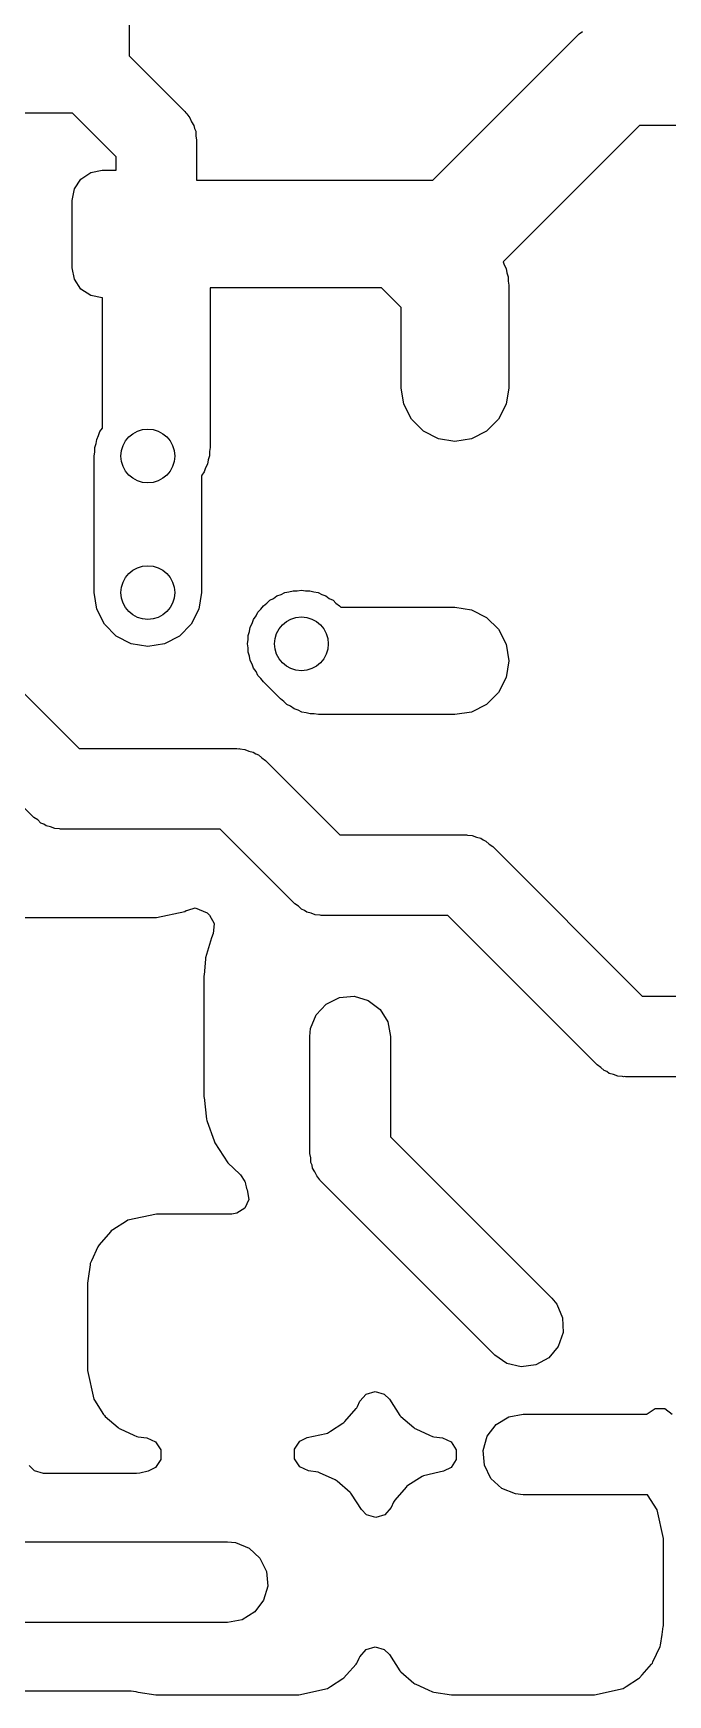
# Model space of a CAD drawing. Extents: x 0.02 to 3.58, y -2.35 to 1.97.
# Drawn here: x 2.5014 to 2.6874, y 0.4472 to 0.9338 of the extents above; entities that cross this region are included whole.
import ezdxf

# ---------------------------------------------------------------- set-up
doc = ezdxf.new("R2010")
doc.units = 0
doc.header["$MEASUREMENT"] = 0
doc.layers.add('BLACK', color=7, linetype='CONTINUOUS')

msp = doc.modelspace()

# ---------------------------------------------------------------- linework, layer by layer
at = {"layer": 'BLACK', "linetype": 'CONTINUOUS'}
for p, q in [((2.52953, 0.952362), (2.52953, 0.927176)), ((2.66136, 0.933636), (2.66237, 0.934364)), ((2.61848, 0.890748), (2.66136, 0.933636)), ((2.52953, 0.927176), (2.54585, 0.910852)), ((2.51292, 0.910374), (2.26781, 0.910374)), ((2.52569, 0.897608), (2.51292, 0.910374)), ((2.54585, 0.910852), (2.5461, 0.910544)), ((2.5461, 0.910544), (2.54625, 0.910434)), ((2.54625, 0.910434), (2.54641, 0.910167)), ((2.54641, 0.910167), (2.54731, 0.90907)), ((2.54731, 0.90907), (2.54783, 0.907867)), ((2.54783, 0.907867), (2.54852, 0.906752)), ((2.54852, 0.906752), (2.54868, 0.905896)), ((2.54868, 0.905896), (2.54902, 0.905097)), ((2.54902, 0.905097), (2.54907, 0.903788)), ((2.67902, 0.906752), (2.63913, 0.866856)), ((2.84508, 0.906752), (2.67902, 0.906752)), ((2.54907, 0.903788), (2.54931, 0.9025)), ((2.54931, 0.9025), (2.54931, 0.890748)), ((2.52569, 0.893701), (2.52569, 0.897608)), ((2.51347, 0.888232), (2.51539, 0.891106)), ((2.51539, 0.891106), (2.51826, 0.893026)), ((2.51826, 0.893026), (2.52165, 0.893701)), ((2.52165, 0.893701), (2.52569, 0.893701)), ((2.54931, 0.890748), (2.61848, 0.890748)), ((2.5128, 0.884843), (2.51347, 0.888232)), ((2.5128, 0.865157), (2.5128, 0.884843)), ((2.63913, 0.866856), (2.63941, 0.865971)), ((2.51347, 0.861768), (2.5128, 0.865157)), ((2.51539, 0.858894), (2.51347, 0.861768)), ((2.63941, 0.865971), (2.63998, 0.864866)), ((2.63998, 0.864866), (2.64017, 0.863642)), ((2.64017, 0.863642), (2.64055, 0.862464)), ((2.64055, 0.862464), (2.64055, 0.861224)), ((2.51826, 0.856974), (2.51539, 0.858894)), ((2.52165, 0.856299), (2.51826, 0.856974)), ((2.60348, 0.859252), (2.55325, 0.859252)), ((2.55325, 0.859252), (2.55325, 0.8125)), ((2.60925, 0.853477), (2.60348, 0.859252)), ((2.64055, 0.861224), (2.64075, 0.86)), ((2.64075, 0.86), (2.64075, 0.83)), ((2.52175, 0.856299), (2.52165, 0.856299)), ((2.52175, 0.81826), (2.52175, 0.856299)), ((2.60925, 0.83), (2.60925, 0.853477)), ((2.61002, 0.825134), (2.60925, 0.83)), ((2.64075, 0.83), (2.63998, 0.825134)), ((2.61226, 0.820744), (2.61002, 0.825134)), ((2.63998, 0.825134), (2.63774, 0.820744)), ((2.52097, 0.817149), (2.5217, 0.818152)), ((2.5217, 0.818152), (2.52175, 0.81826)), ((2.61574, 0.81726), (2.61226, 0.820744)), ((2.63774, 0.820744), (2.63426, 0.81726)), ((2.51945, 0.812464), (2.51983, 0.813642)), ((2.51983, 0.813642), (2.52002, 0.814866)), ((2.52002, 0.814866), (2.52059, 0.815971)), ((2.52059, 0.815971), (2.52097, 0.817149)), ((2.62013, 0.815023), (2.61574, 0.81726)), ((2.625, 0.814252), (2.62013, 0.815023)), ((2.62987, 0.815023), (2.625, 0.814252)), ((2.63426, 0.81726), (2.62987, 0.815023)), ((2.51925, 0.81), (2.51945, 0.811224)), ((2.51925, 0.77), (2.51925, 0.81)), ((2.51945, 0.811224), (2.51945, 0.812464)), ((2.55267, 0.808858), (2.55248, 0.807634)), ((2.55305, 0.810036), (2.55267, 0.808858)), ((2.55325, 0.8125), (2.55305, 0.811276)), ((2.55305, 0.811276), (2.55305, 0.810036)), ((2.5508, 0.804348), (2.55075, 0.80424)), ((2.55075, 0.80424), (2.55075, 0.77)), ((2.55153, 0.805351), (2.5508, 0.804348)), ((2.55191, 0.806529), (2.55153, 0.805351)), ((2.55248, 0.807634), (2.55191, 0.806529)), ((2.52002, 0.765134), (2.51925, 0.77)), ((2.55075, 0.77), (2.54998, 0.765134)), ((2.57185, 0.768303), (2.57285, 0.769032)), ((2.57285, 0.769032), (2.57403, 0.769415)), ((2.57403, 0.769415), (2.57513, 0.769977)), ((2.57513, 0.769977), (2.57636, 0.770171)), ((2.57636, 0.770171), (2.57754, 0.770554)), ((2.57754, 0.770554), (2.57878, 0.770554)), ((2.57878, 0.770554), (2.58, 0.770748)), ((2.58, 0.770748), (2.58122, 0.770554)), ((2.58122, 0.770554), (2.58246, 0.770554)), ((2.58246, 0.770554), (2.58364, 0.770171)), ((2.58364, 0.770171), (2.58487, 0.769977)), ((2.58487, 0.769977), (2.58597, 0.769415)), ((2.58597, 0.769415), (2.58715, 0.769032)), ((2.58715, 0.769032), (2.58815, 0.768303)), ((2.52226, 0.760744), (2.52002, 0.765134)), ((2.54998, 0.765134), (2.54774, 0.760744)), ((2.5667, 0.763152), (2.56726, 0.764256)), ((2.56726, 0.764256), (2.56814, 0.765133)), ((2.56814, 0.765133), (2.56886, 0.766136)), ((2.56886, 0.766136), (2.56987, 0.766864)), ((2.56987, 0.766864), (2.57074, 0.76774)), ((2.57074, 0.76774), (2.57185, 0.768303)), ((2.58815, 0.768303), (2.58926, 0.76774)), ((2.58926, 0.76774), (2.59013, 0.766864)), ((2.59013, 0.766864), (2.59114, 0.766136)), ((2.59114, 0.766136), (2.59152, 0.765748)), ((2.59152, 0.765748), (2.625, 0.765748)), ((2.625, 0.765748), (2.62987, 0.764977)), ((2.62987, 0.764977), (2.63426, 0.76274)), ((2.52574, 0.75726), (2.52226, 0.760744)), ((2.54774, 0.760744), (2.54426, 0.75726)), ((2.56483, 0.758642), (2.56502, 0.759866)), ((2.56502, 0.759866), (2.56559, 0.760971)), ((2.56559, 0.760971), (2.56597, 0.762149)), ((2.56597, 0.762149), (2.5667, 0.763152)), ((2.63426, 0.76274), (2.63774, 0.759256)), ((2.63774, 0.759256), (2.63998, 0.754866)), ((2.48217, 0.757038), (2.51489, 0.724311)), ((2.53013, 0.755023), (2.52574, 0.75726)), ((2.535, 0.754252), (2.53013, 0.755023)), ((2.53987, 0.755023), (2.535, 0.754252)), ((2.54426, 0.75726), (2.53987, 0.755023)), ((2.56425, 0.755), (2.56445, 0.756224)), ((2.56445, 0.753776), (2.56425, 0.755)), ((2.56445, 0.757464), (2.56483, 0.758642)), ((2.56445, 0.756224), (2.56445, 0.757464)), ((2.63998, 0.754866), (2.64075, 0.75)), ((2.56445, 0.752536), (2.56445, 0.753776)), ((2.56483, 0.751358), (2.56445, 0.752536)), ((2.56502, 0.750134), (2.56483, 0.751358)), ((2.56559, 0.749029), (2.56502, 0.750134)), ((2.64075, 0.75), (2.63998, 0.745134)), ((2.56597, 0.747851), (2.56559, 0.749029)), ((2.5667, 0.746848), (2.56597, 0.747851)), ((2.56726, 0.745744), (2.5667, 0.746848)), ((2.56814, 0.744867), (2.56726, 0.745744)), ((2.56886, 0.743864), (2.56814, 0.744867)), ((2.63998, 0.745134), (2.63774, 0.740744)), ((2.50165, 0.704148), (2.462, 0.743794)), ((2.57386, 0.738864), (2.56886, 0.743864)), ((2.63774, 0.740744), (2.63426, 0.73726)), ((2.57487, 0.738136), (2.57386, 0.738864)), ((2.57574, 0.73726), (2.57487, 0.738136)), ((2.57685, 0.736697), (2.57574, 0.73726)), ((2.57785, 0.735968), (2.57685, 0.736697)), ((2.57903, 0.735585), (2.57785, 0.735968)), ((2.58013, 0.735023), (2.57903, 0.735585)), ((2.58136, 0.734829), (2.58013, 0.735023)), ((2.58254, 0.734446), (2.58136, 0.734829)), ((2.62987, 0.735023), (2.625, 0.734252)), ((2.63426, 0.73726), (2.62987, 0.735023)), ((2.58378, 0.734446), (2.58254, 0.734446)), ((2.585, 0.734252), (2.58378, 0.734446)), ((2.625, 0.734252), (2.585, 0.734252)), ((2.51489, 0.724311), (2.56112, 0.724311)), ((2.56112, 0.724311), (2.56152, 0.724272)), ((2.56152, 0.724272), (2.5617, 0.724297)), ((2.5617, 0.724297), (2.562, 0.724225)), ((2.562, 0.724225), (2.56342, 0.724086)), ((2.56342, 0.724086), (2.56463, 0.723601)), ((2.56463, 0.723601), (2.56591, 0.723298)), ((2.56591, 0.723298), (2.56662, 0.722806)), ((2.56662, 0.722806), (2.56743, 0.722483)), ((2.56743, 0.722483), (2.56839, 0.721593)), ((2.56839, 0.721593), (2.56947, 0.720852)), ((2.56947, 0.720852), (2.59127, 0.699056)), ((2.50273, 0.703407), (2.50165, 0.704148)), ((2.50369, 0.702517), (2.50273, 0.703407)), ((2.5045, 0.702194), (2.50369, 0.702517)), ((2.50521, 0.701702), (2.5045, 0.702194)), ((2.50649, 0.701399), (2.50521, 0.701702)), ((2.50771, 0.700914), (2.50649, 0.701399)), ((2.50912, 0.700775), (2.50771, 0.700914)), ((2.50942, 0.700703), (2.50912, 0.700775)), ((2.5096, 0.700728), (2.50942, 0.700703)), ((2.51, 0.700689), (2.5096, 0.700728)), ((2.55623, 0.700689), (2.51, 0.700689)), ((2.57803, 0.678893), (2.55623, 0.700689)), ((2.59127, 0.699056), (2.62776, 0.699056)), ((2.62776, 0.699056), (2.62815, 0.699017)), ((2.62815, 0.699017), (2.62833, 0.699041)), ((2.62833, 0.699041), (2.62864, 0.698969)), ((2.62864, 0.698969), (2.63005, 0.698831)), ((2.63005, 0.698831), (2.63127, 0.698345)), ((2.63127, 0.698345), (2.63254, 0.698043)), ((2.63254, 0.698043), (2.63326, 0.69755)), ((2.63326, 0.69755), (2.63407, 0.697228)), ((2.63407, 0.697228), (2.63503, 0.696337)), ((2.63503, 0.696337), (2.63611, 0.695596)), ((2.63611, 0.695596), (2.67989, 0.651811)), ((2.5375, 0.674803), (2.54589, 0.676628)), ((2.54589, 0.676628), (2.54626, 0.676868)), ((2.54626, 0.676868), (2.54667, 0.677038)), ((2.54667, 0.677038), (2.5467, 0.676985)), ((2.5467, 0.676985), (2.54892, 0.677636)), ((2.54892, 0.677636), (2.55242, 0.676184)), ((2.57911, 0.678152), (2.57803, 0.678893)), ((2.58007, 0.677261), (2.57911, 0.678152)), ((2.58087, 0.676939), (2.58007, 0.677261)), ((2.58159, 0.676446), (2.58087, 0.676939)), ((2.58287, 0.676144), (2.58159, 0.676446)), ((2.48383, 0.674803), (2.5375, 0.674803)), ((2.55242, 0.676184), (2.55309, 0.675517)), ((2.55309, 0.675517), (2.55443, 0.673064)), ((2.55443, 0.673064), (2.55413, 0.670031)), ((2.58408, 0.675658), (2.58287, 0.676144)), ((2.5855, 0.67552), (2.58408, 0.675658)), ((2.5858, 0.675448), (2.5855, 0.67552)), ((2.58598, 0.675472), (2.5858, 0.675448)), ((2.58638, 0.675433), (2.58598, 0.675472)), ((2.62286, 0.675433), (2.58638, 0.675433)), ((2.66665, 0.631648), (2.62286, 0.675433)), ((2.55369, 0.668852), (2.55193, 0.663036)), ((2.55386, 0.669419), (2.55369, 0.668852)), ((2.55395, 0.669695), (2.55386, 0.669419)), ((2.55386, 0.669419), (2.55386, 0.669419)), ((2.55409, 0.669944), (2.55395, 0.669695)), ((2.55413, 0.670031), (2.55409, 0.669944)), ((2.55191, 0.662783), (2.55147, 0.657911)), ((2.55193, 0.663036), (2.55191, 0.662783)), ((2.55191, 0.662783), (2.55191, 0.662783)), ((2.55147, 0.657911), (2.55146, 0.657717)), ((2.55146, 0.657717), (2.55146, 0.622284)), ((2.58431, 0.646311), (2.58725, 0.649482)), ((2.58725, 0.649482), (2.59113, 0.651381)), ((2.59113, 0.651381), (2.59544, 0.651755)), ((2.59544, 0.651755), (2.5996, 0.650552)), ((2.5996, 0.650552), (2.60304, 0.647934)), ((2.60304, 0.647934), (2.60531, 0.644252)), ((2.67989, 0.651811), (2.7475, 0.651811)), ((2.58271, 0.642294), (2.58431, 0.646311)), ((2.60531, 0.644252), (2.6061, 0.64)), ((2.58248, 0.64), (2.58271, 0.642294)), ((2.58248, 0.605709), (2.58248, 0.64)), ((2.6061, 0.64), (2.6061, 0.610601)), ((2.66773, 0.630907), (2.66665, 0.631648)), ((2.66869, 0.630017), (2.66773, 0.630907)), ((2.6695, 0.629694), (2.66869, 0.630017)), ((2.67021, 0.629202), (2.6695, 0.629694)), ((2.67149, 0.628899), (2.67021, 0.629202)), ((2.67271, 0.628414), (2.67149, 0.628899)), ((2.67412, 0.628275), (2.67271, 0.628414)), ((2.67442, 0.628203), (2.67412, 0.628275)), ((2.6746, 0.628228), (2.67442, 0.628203)), ((2.675, 0.628189), (2.6746, 0.628228)), ((2.73569, 0.628189), (2.675, 0.628189)), ((2.55146, 0.622284), (2.55147, 0.62214)), ((2.55147, 0.62214), (2.55147, 0.62214)), ((2.55147, 0.62214), (2.55222, 0.615738)), ((2.55222, 0.615738), (2.55226, 0.615373)), ((2.55226, 0.615373), (2.55236, 0.615102)), ((2.55236, 0.615102), (2.55441, 0.60946)), ((2.55441, 0.60946), (2.55464, 0.608833)), ((2.55464, 0.608833), (2.55845, 0.603015)), ((2.6061, 0.610601), (2.65335, 0.563352)), ((2.58272, 0.604421), (2.58248, 0.605709)), ((2.58277, 0.603112), (2.58272, 0.604421)), ((2.55845, 0.603015), (2.562, 0.599652)), ((2.562, 0.599652), (2.56216, 0.599496)), ((2.56216, 0.599496), (2.56344, 0.597527)), ((2.58311, 0.602312), (2.58277, 0.603112)), ((2.58327, 0.601457), (2.58311, 0.602312)), ((2.58396, 0.600342), (2.58327, 0.601457)), ((2.58448, 0.599138), (2.58396, 0.600342)), ((2.58538, 0.598042), (2.58448, 0.599138)), ((2.56344, 0.597527), (2.56349, 0.597367)), ((2.56349, 0.597367), (2.56366, 0.596784)), ((2.56366, 0.596784), (2.56383, 0.595977)), ((2.56383, 0.595977), (2.56394, 0.595493)), ((2.56394, 0.595493), (2.56405, 0.595242)), ((2.56405, 0.595242), (2.56414, 0.595049)), ((2.56414, 0.595049), (2.56456, 0.592286)), ((2.58554, 0.597775), (2.58538, 0.598042)), ((2.58569, 0.597664), (2.58554, 0.597775)), ((2.58594, 0.597357), (2.58569, 0.597664)), ((2.63665, 0.546648), (2.58594, 0.597357)), ((2.56342, 0.589734), (2.56108, 0.588204)), ((2.56456, 0.592286), (2.56342, 0.589734)), ((2.52876, 0.585927), (2.52479, 0.58338)), ((2.52913, 0.586167), (2.52876, 0.585927)), ((2.52876, 0.585927), (2.52876, 0.585927)), ((2.53752, 0.587992), (2.52913, 0.586167)), ((2.55965, 0.587992), (2.53752, 0.587992)), ((2.56108, 0.588204), (2.55965, 0.587992)), ((2.52406, 0.582791), (2.52076, 0.578983)), ((2.52429, 0.583059), (2.52406, 0.582791)), ((2.52406, 0.582791), (2.52406, 0.582791)), ((2.52479, 0.58338), (2.52429, 0.583059)), ((2.51853, 0.574333), (2.51814, 0.573485)), ((2.52038, 0.578392), (2.51853, 0.574333)), ((2.52053, 0.578715), (2.52038, 0.578392)), ((2.52038, 0.578392), (2.52038, 0.578392)), ((2.52076, 0.578983), (2.52053, 0.578715)), ((2.52076, 0.578983), (2.52076, 0.578983)), ((2.51809, 0.573134), (2.51751, 0.569098)), ((2.51814, 0.573485), (2.51809, 0.573134)), ((2.51751, 0.569098), (2.51732, 0.567795)), ((2.51732, 0.567795), (2.51732, 0.542205)), ((2.65335, 0.563352), (2.65481, 0.56157)), ((2.65481, 0.56157), (2.65652, 0.557597)), ((2.65652, 0.557597), (2.65668, 0.553275)), ((2.65668, 0.553275), (2.65528, 0.549184)), ((2.64021, 0.544202), (2.63665, 0.546648)), ((2.6525, 0.545873), (2.64871, 0.543786)), ((2.65528, 0.549184), (2.6525, 0.545873)), ((2.51732, 0.542205), (2.51915, 0.533815)), ((2.64442, 0.543203), (2.64021, 0.544202)), ((2.64871, 0.543786), (2.64442, 0.543203)), ((2.59893, 0.535272), (2.60161, 0.536059)), ((2.60161, 0.536059), (2.60429, 0.535272)), ((2.51915, 0.533815), (2.51939, 0.533441)), ((2.51939, 0.533441), (2.51939, 0.533441)), ((2.51939, 0.533441), (2.52206, 0.529277)), ((2.59271, 0.527209), (2.59601, 0.531017)), ((2.59601, 0.531017), (2.59624, 0.531285)), ((2.59601, 0.531017), (2.59601, 0.531017)), ((2.59624, 0.531285), (2.59639, 0.531608)), ((2.59639, 0.531608), (2.5971, 0.533159)), ((2.59639, 0.531608), (2.59639, 0.531608)), ((2.5971, 0.533159), (2.59893, 0.535272)), ((2.60429, 0.535272), (2.60578, 0.533781)), ((2.60578, 0.533781), (2.60887, 0.528979)), ((2.68132, 0.529507), (2.68367, 0.531018)), ((2.68367, 0.531018), (2.68646, 0.531018)), ((2.68646, 0.531018), (2.68861, 0.529409)), ((2.52206, 0.529277), (2.52226, 0.528979)), ((2.52226, 0.528979), (2.52252, 0.528746)), ((2.52252, 0.528746), (2.52252, 0.528746)), ((2.52252, 0.528746), (2.52633, 0.525446)), ((2.58849, 0.524379), (2.59218, 0.526749)), ((2.59218, 0.526749), (2.59248, 0.526941)), ((2.59218, 0.526749), (2.59218, 0.526749)), ((2.59248, 0.526941), (2.59271, 0.527209)), ((2.60887, 0.528979), (2.60914, 0.528746)), ((2.60914, 0.528746), (2.60914, 0.528746)), ((2.60914, 0.528746), (2.61295, 0.525446)), ((2.63445, 0.522905), (2.63707, 0.526348)), ((2.63707, 0.526348), (2.64075, 0.528618)), ((2.64075, 0.528618), (2.645, 0.529409)), ((2.645, 0.529409), (2.68123, 0.529409)), ((2.68123, 0.529409), (2.68132, 0.529507)), ((2.52633, 0.525446), (2.52633, 0.525446)), ((2.52633, 0.525446), (2.5266, 0.525214)), ((2.5266, 0.525214), (2.52692, 0.525067)), ((2.52692, 0.525067), (2.52692, 0.525067)), ((2.52692, 0.525067), (2.53092, 0.523242)), ((2.53092, 0.523242), (2.53183, 0.522826)), ((2.53183, 0.522826), (2.53218, 0.522776)), ((2.53218, 0.522776), (2.53471, 0.522411)), ((2.53471, 0.522411), (2.53725, 0.52125)), ((2.53725, 0.52125), (2.53877, 0.518899)), ((2.57801, 0.519093), (2.57952, 0.521444)), ((2.57952, 0.521444), (2.58171, 0.522543)), ((2.58171, 0.522543), (2.58721, 0.523739)), ((2.58721, 0.523739), (2.58764, 0.523833)), ((2.58764, 0.523833), (2.58849, 0.524379)), ((2.61295, 0.525446), (2.61295, 0.525446)), ((2.61295, 0.525446), (2.61321, 0.525214)), ((2.61321, 0.525214), (2.61354, 0.525067)), ((2.61354, 0.525067), (2.61354, 0.525067)), ((2.61354, 0.525067), (2.61753, 0.523242)), ((2.61753, 0.523242), (2.61844, 0.522826)), ((2.61844, 0.522826), (2.61879, 0.522776)), ((2.61879, 0.522776), (2.62133, 0.522411)), ((2.62133, 0.522411), (2.62387, 0.52125)), ((2.62387, 0.52125), (2.62538, 0.518899)), ((2.63325, 0.518751), (2.63445, 0.522905)), ((2.53877, 0.516104), (2.53725, 0.513752)), ((2.53877, 0.518899), (2.53877, 0.516104)), ((2.57801, 0.516298), (2.57801, 0.519093)), ((2.57952, 0.513947), (2.57801, 0.516298)), ((2.62538, 0.516104), (2.62387, 0.513752)), ((2.62538, 0.518899), (2.62538, 0.516104)), ((2.63362, 0.514442), (2.63325, 0.518751)), ((2.50177, 0.512815), (2.50028, 0.514306)), ((2.50446, 0.512028), (2.50177, 0.512815)), ((2.53165, 0.512028), (2.50446, 0.512028)), ((2.5327, 0.512141), (2.53165, 0.512028)), ((2.53506, 0.512654), (2.5327, 0.512141)), ((2.53725, 0.513752), (2.53506, 0.512654)), ((2.58206, 0.512785), (2.57952, 0.513947)), ((2.58494, 0.512371), (2.58206, 0.512785)), ((2.58526, 0.512224), (2.58494, 0.512371)), ((2.58985, 0.51013), (2.58526, 0.512224)), ((2.61537, 0.511124), (2.61121, 0.508448)), ((2.61574, 0.511364), (2.61537, 0.511124)), ((2.61537, 0.511124), (2.61537, 0.511124)), ((2.62037, 0.512371), (2.61574, 0.511364)), ((2.62168, 0.512654), (2.62037, 0.512371)), ((2.62387, 0.513752), (2.62168, 0.512654)), ((2.63552, 0.510556), (2.63362, 0.514442)), ((2.59017, 0.509983), (2.58985, 0.51013)), ((2.58985, 0.51013), (2.58985, 0.51013)), ((2.59044, 0.509751), (2.59017, 0.509983)), ((2.59044, 0.50975), (2.59044, 0.509751)), ((2.59425, 0.506451), (2.59044, 0.50975)), ((2.59452, 0.506218), (2.59425, 0.506451)), ((2.59471, 0.50592), (2.59452, 0.506218)), ((2.61068, 0.507988), (2.60738, 0.50418)), ((2.61091, 0.508256), (2.61068, 0.507988)), ((2.61068, 0.507988), (2.61068, 0.507988)), ((2.61121, 0.508448), (2.61091, 0.508256)), ((2.63869, 0.507615), (2.63552, 0.510556)), ((2.64271, 0.506012), (2.63869, 0.507615)), ((2.5976, 0.501416), (2.59471, 0.50592)), ((2.59909, 0.499925), (2.5976, 0.501416)), ((2.60629, 0.502037), (2.60446, 0.499925)), ((2.607, 0.503589), (2.60629, 0.502037)), ((2.60714, 0.503911), (2.607, 0.503589)), ((2.607, 0.503589), (2.607, 0.503589)), ((2.60738, 0.504179), (2.60714, 0.503911)), ((2.60738, 0.50418), (2.60738, 0.504179)), ((2.645, 0.505787), (2.64271, 0.506012)), ((2.68141, 0.505787), (2.645, 0.505787)), ((2.68142, 0.505772), (2.68141, 0.505787)), ((2.68424, 0.501382), (2.68142, 0.505772)), ((2.68606, 0.492992), (2.68424, 0.501382)), ((2.60177, 0.499137), (2.59909, 0.499925)), ((2.60446, 0.499925), (2.60177, 0.499137)), ((2.4672, 0.492008), (2.55839, 0.492008)), ((2.55839, 0.492008), (2.56068, 0.491783)), ((2.56068, 0.491783), (2.5647, 0.49018)), ((2.68606, 0.467402), (2.68606, 0.492992)), ((2.5647, 0.49018), (2.56787, 0.487239)), ((2.56787, 0.487239), (2.56977, 0.483353)), ((2.56977, 0.483353), (2.57014, 0.479044)), ((2.57014, 0.479044), (2.56894, 0.47489)), ((2.56894, 0.47489), (2.56632, 0.471447)), ((2.55839, 0.468386), (2.4623, 0.468386)), ((2.56264, 0.469178), (2.55839, 0.468386)), ((2.56632, 0.471447), (2.56264, 0.469178)), ((2.6857, 0.464876), (2.68604, 0.467227)), ((2.68604, 0.467227), (2.68606, 0.467402)), ((2.68604, 0.467227), (2.68604, 0.467227)), ((2.68524, 0.461711), (2.6857, 0.464876)), ((2.59639, 0.456805), (2.59688, 0.457882)), ((2.59688, 0.457882), (2.5971, 0.458356)), ((2.5971, 0.458356), (2.59893, 0.460469)), ((2.59893, 0.460469), (2.60161, 0.461256)), ((2.60161, 0.461256), (2.60429, 0.460469)), ((2.60429, 0.460469), (2.60578, 0.458978)), ((2.60578, 0.458978), (2.60887, 0.454175)), ((2.683, 0.456805), (2.6851, 0.461389)), ((2.6851, 0.461389), (2.68524, 0.461711)), ((2.59248, 0.452138), (2.59323, 0.453009)), ((2.59323, 0.453009), (2.59601, 0.456214)), ((2.59601, 0.456214), (2.59624, 0.456482)), ((2.59601, 0.456214), (2.59601, 0.456214)), ((2.59624, 0.456482), (2.59639, 0.456805)), ((2.59639, 0.456805), (2.59639, 0.456805)), ((2.60887, 0.454175), (2.60914, 0.453943)), ((2.60914, 0.453943), (2.60914, 0.453943)), ((2.60914, 0.453943), (2.61295, 0.450643)), ((2.67909, 0.452138), (2.67985, 0.453009)), ((2.67985, 0.453009), (2.68262, 0.456214)), ((2.68262, 0.456214), (2.68286, 0.456482)), ((2.68262, 0.456214), (2.68262, 0.456214)), ((2.68286, 0.456482), (2.683, 0.456805)), ((2.683, 0.456805), (2.683, 0.456805)), ((2.46583, 0.448366), (2.53013, 0.448366)), ((2.53013, 0.448366), (2.53152, 0.448166)), ((2.53152, 0.448166), (2.53183, 0.448023)), ((2.53183, 0.448023), (2.53218, 0.447972)), ((2.53218, 0.447972), (2.53734, 0.44723)), ((2.57925, 0.447205), (2.58764, 0.44903)), ((2.58764, 0.44903), (2.58856, 0.449623)), ((2.58856, 0.449623), (2.59218, 0.451946)), ((2.59218, 0.451946), (2.59248, 0.452138)), ((2.59218, 0.451946), (2.59218, 0.451946)), ((2.61295, 0.450643), (2.61295, 0.450643)), ((2.61295, 0.450643), (2.61321, 0.450411)), ((2.61321, 0.450411), (2.61354, 0.450264)), ((2.61354, 0.450264), (2.61354, 0.450264)), ((2.61354, 0.450264), (2.61716, 0.448608)), ((2.61716, 0.448608), (2.61844, 0.448023)), ((2.61844, 0.448023), (2.61879, 0.447972)), ((2.61879, 0.447972), (2.62396, 0.44723)), ((2.66587, 0.447205), (2.67426, 0.44903)), ((2.67426, 0.44903), (2.67518, 0.449623)), ((2.67518, 0.449623), (2.67879, 0.451946)), ((2.67879, 0.451946), (2.67909, 0.452138)), ((2.67879, 0.451946), (2.67879, 0.451946)), ((2.53734, 0.44723), (2.53734, 0.44723)), ((2.53734, 0.44723), (2.53752, 0.447205)), ((2.53752, 0.447205), (2.57925, 0.447205)), ((2.62396, 0.44723), (2.62396, 0.44723)), ((2.62396, 0.44723), (2.62413, 0.447205)), ((2.62413, 0.447205), (2.66587, 0.447205))]:
    msp.add_line(p, q, dxfattribs=at)
at = {"layer": 'BLACK'}
for centre in [(2.535, 0.81), (2.535, 0.77), (2.58, 0.755)]:
    msp.add_circle(centre, 0.007874, dxfattribs=at)

doc.saveas('drawing.dxf')
